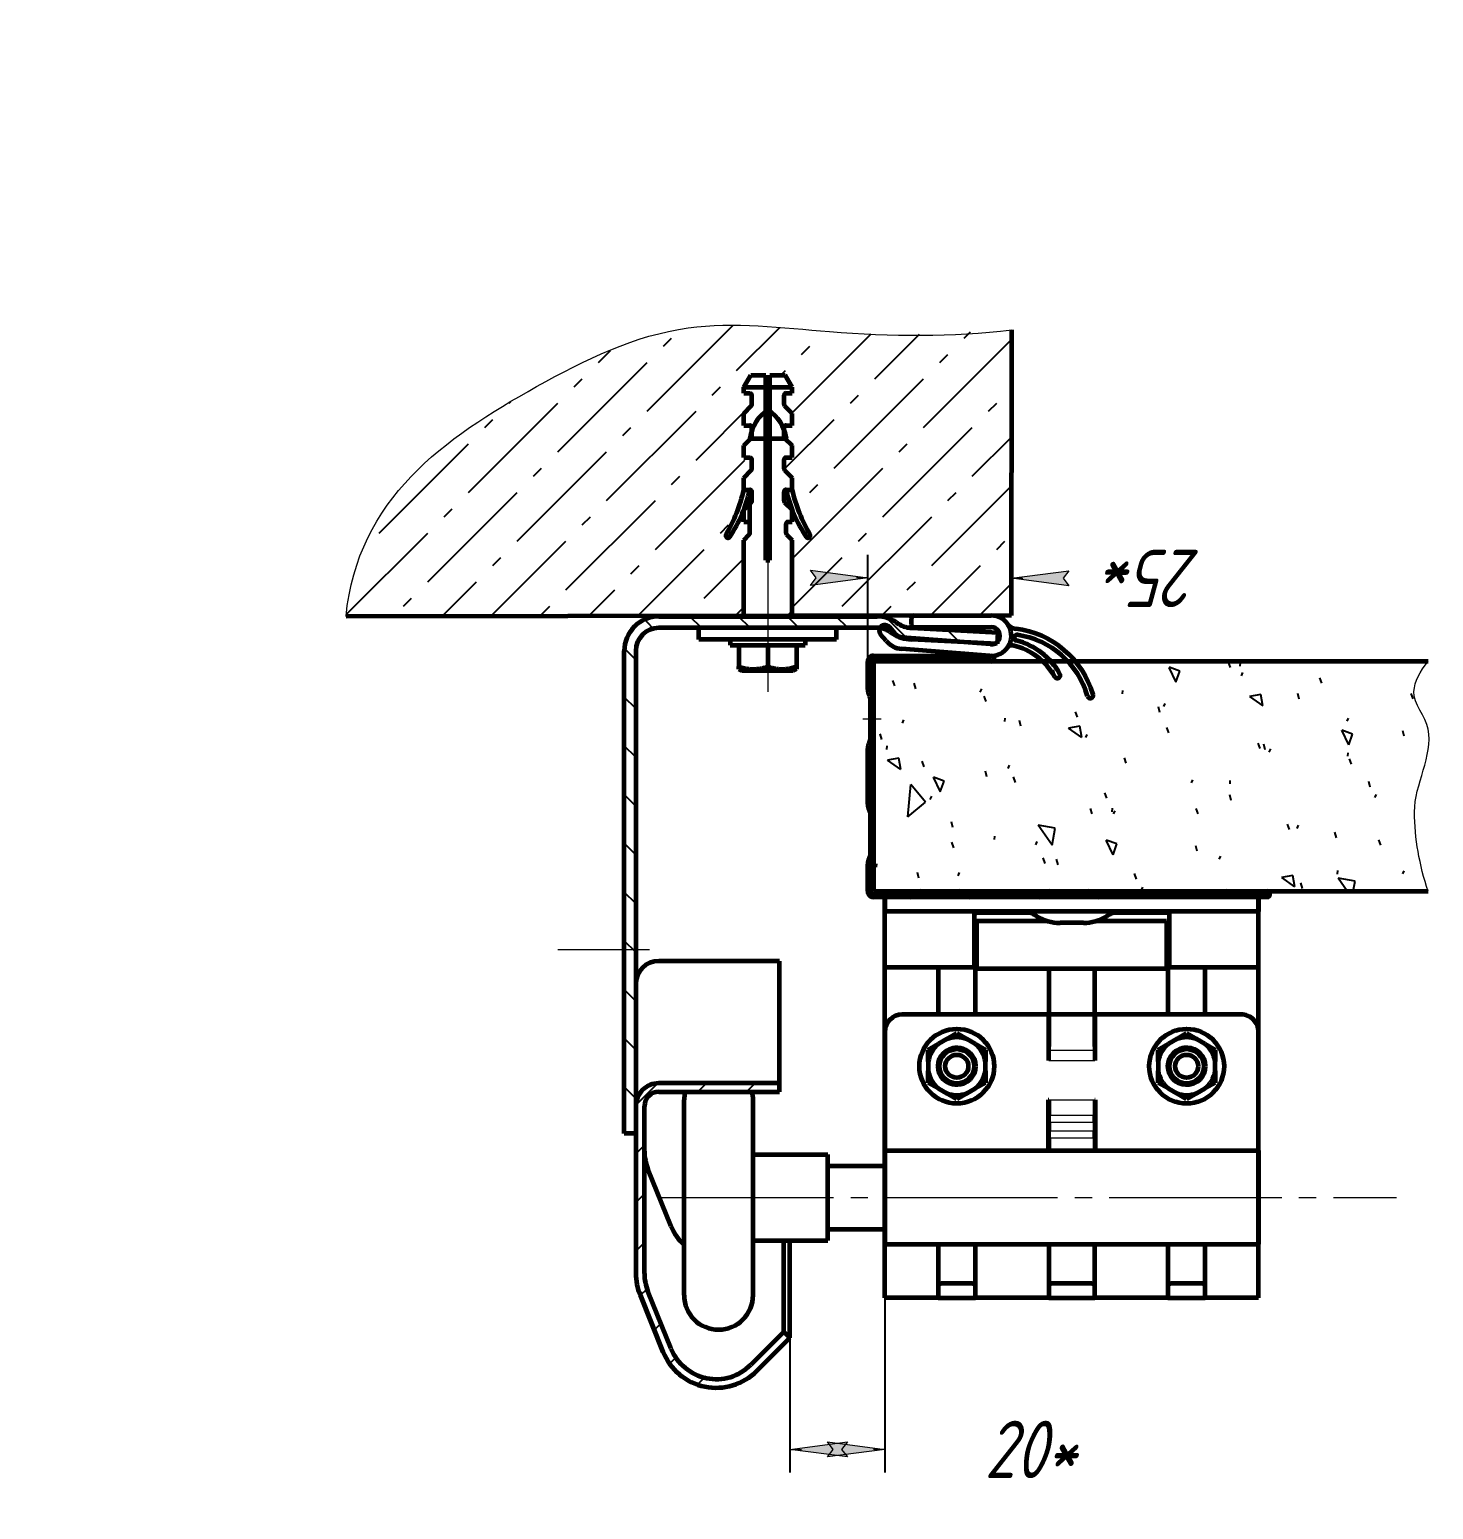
# Model space of a CAD drawing. Header units: millimetres. Extents: x 0 to 840, y 0 to 594.
# Drawn here: x 0 to 122.2, y 212.7 to 341.5 of the extents above; entities that cross this region are included whole.
import ezdxf

# ---------------------------------------------------------------- set-up
doc = ezdxf.new("R2010")
doc.units = ezdxf.units.MM
for name, pattern in [('K5LT_AXLED', [19.5, 15, -1.5, 1.5, -1.5]), ('K5LT_BASIC', [0]), ('K5LT_THIN', [0]), ('K5LT_THIN_INCLUDED_TO_HATCHING', [0])]:
    doc.linetypes.add(name, pattern=pattern)
doc.layers.add('Системный слой', color=7, linetype='Continuous')
doc.styles.add('KDIMTEXTSTYLE', font='GOST_AU.SHX', dxfattribs={"width": 0.96, "oblique": 15, "height": 5})
doc.dimstyles.new('KDIMSTYLE (1.00)', dxfattribs={"dimtxt": 5, "dimasz": 1, "dimexe": 2, "dimexo": 0, "dimgap": 1, "dimtad": 1, "dimtxsty": 'KDIMTEXTSTYLE', "dimsah": 1, "dimcen": 0, "dimdle": 1, "dimadec": 0, "dimazin": 0, "dimtfac": 0.667, "dimtmove": 0, "dimatfit": 3, "dimfxl": 1, "dimtvp": 1, "dimtolj": 1, "dimtzin": 0, "dimarcsym": 0})

# ---------------------------------------------------------------- blocks, each defined once
blk = doc.blocks.new('KDIMARROW_01')
at = {"layer": 'Системный слой'}
blk.add_hatch(color=0, dxfattribs=at).paths.add_polyline_path([(0, 0), (-5, 0.658262491226197), (-4.5, 5.51091059616309e-16), (-5, -0.6582624912261956)])
at = {"layer": 'Системный слой', "color": 0, "linetype": 'K5LT_THIN', "lineweight": 18}
for p, q in [((-4.5, 5.51091059616309e-16), (-5, 0.658262491226197)), ((-5, 0.658262491226197), (0, 0)), ((0, 0), (-5, -0.6582624912261956)), ((-5, -0.6582624912261956), (-4.5, 5.51091059616309e-16)), ((0, 0), (-1, 0))]:
    blk.add_line(p, q, dxfattribs=at)
blk = doc.blocks.new('U176')
at = {"layer": 'Системный слой', "color": 5, "linetype": 'K5LT_BASIC', "lineweight": 60, "true_color": 0x0000ff}
for p, q in [((56.95182373212424, 231.3653990949081), (56.95182373212424, 248.3653990949081)), ((62.95182373212424, 231.3653990949081), (62.95182373212424, 248.3653990949081)), ((62.95182373212424, 243.6153990949081), (69.45182373212424, 243.6153990949081)), ((69.45182373212424, 236.1153990949081), (69.45182373212424, 243.6153990949081)), ((69.45182373212424, 242.6153990949081), (74.43052719318484, 242.6153990949081)), ((69.45182373212424, 237.1153990949081), (74.43052719318484, 237.1153990949081)), ((62.95182373212424, 236.1153990949081), (69.45182373212424, 236.1153990949081))]:
    blk.add_line(p, q, dxfattribs=at)
at = {"layer": 'Системный слой', "color": 30, "linetype": 'K5LT_AXLED', "lineweight": 18, "true_color": 0xff8000}
blk.add_line((54.95182373212425, 239.8653990949081), (118.9518237321242, 239.8653990949081), dxfattribs=at)
at = {"layer": 'Системный слой', "color": 5, "linetype": 'K5LT_BASIC', "lineweight": 60, "true_color": 0x0000ff}
for centre, start, end in [((59.95182373212424, 248.3653990949081), 166.6370427159301, 180), ((59.95182373212424, 248.3653990949081), 0, 13.36295728407124), ((59.95182373212424, 231.3653990949081), 180, 0)]:
    blk.add_arc(centre, 3, start, end, dxfattribs=at)
blk = doc.blocks.new('U177')
at = {"layer": 'Системный слой', "color": 5, "linetype": 'K5LT_BASIC', "lineweight": 60, "true_color": 0x0000ff}
for p, q in [((76.71456090056986, 290.2625754367609), (76.71470499231756, 289.7625754575233)), ((76.96414555659064, 290.5126473144006), (83.67671353281463, 290.5168861087319)), ((74.52932084880376, 288.3106917851925), (74.05360282750655, 288.8635871624622)), ((75.2873514906596, 288.9629107254325), (74.81163346936245, 289.5158061027021)), ((83.61928656970375, 288.0191739456726), (75.96733941552208, 288.6181796497115)), ((76.96477702781013, 289.5126475137783), (83.67734500403412, 289.5168863081097)), ((83.54124385271035, 287.0222239297118), (75.88929669852871, 287.6212296337507))]:
    blk.add_line(p, q, dxfattribs=at)
for centre, radius, start, end in [((76.96456089018864, 290.262647482635), 0.25, 90.01651169824265, 180.0165116982356), ((83.67781860744878, 288.7668864576432), 1.75, 265.5239301213489, 90.03618063816772), ((74.43261814843453, 289.1896966325822), 0.5, 40.70911012669809, 220.7091101266981), ((76.04538213251553, 289.6151296656723), 1, 220.7091101267027, 265.523930121349), ((76.96470498193628, 289.7626475033974), 0.25, 180.0165116982356, 270.0165116982427), ((83.67781860744878, 288.7668864576432), 0.75, 265.5239301213489, 90.03618063816737), ((85.92175795648288, 290.3566147985421), 1, 215.3158260431063, 263.1976906407081), ((85.92095614336066, 288.591290344408), 0.25, 81.55132944473571, 255.8201771478097), ((84.85576204106616, 281.4199681842736), 8, 16.16980555799568, 83.19769064070888), ((84.85576204106616, 281.4199681842736), 7.5, 16.16980555799588, 81.55132944473316), ((76.04538213251553, 289.6151296656723), 2, 220.7091101267027, 265.523930121349), ((85.47462623558476, 287.4126404137235), 0.5, 77.47054507985709, 142.9948266828539), ((84.38991881169721, 282.531717365307), 5.5, 28.8680107402854, 77.47054507985666), ((84.38991881169721, 282.531717365307), 6, 28.86801074028535, 75.82017714781242), ((89.42539055223355, 285.3077801078003), 0.25, 208.8680107402845, 28.86801074028459), ((92.29917652462592, 283.5782269328789), 0.25, 196.1698055580054, 16.16980555800428)]:
    blk.add_arc(centre, radius, start, end, dxfattribs=at)
blk = doc.blocks.new('U179')
at = {"layer": 'Системный слой', "color": 5, "linetype": 'K5LT_BASIC', "lineweight": 60, "true_color": 0x0000ff}
for p, q in [((72.92781860744861, 284.0931987687999), (72.92781860744878, 286.5168864576433)), ((73.17781860744873, 286.5168864576432), (73.17781860744859, 284.0931987687999)), ((73.42781860744881, 287.0168864576432), (83.6795854249468, 287.0168864576427)), ((80.42958542494682, 286.766886457643), (73.42781860744873, 286.7668864576432)), ((79.92958542494682, 286.766886457643), (83.6795854249468, 286.7668864576428)), ((80.42958542494682, 286.766886457643), (80.42958542494682, 286.516886457643)), ((83.6795854249468, 286.5168864576431), (80.42958542494682, 286.516886457643)), ((73.17781860744861, 279.8418109499339), (73.17781860744861, 283.1918109499339)), ((73.42781860744861, 283.1918109499339), (73.42781860744861, 279.8418109499339)), ((72.92781860744861, 274.0931987687999), (72.92781860744861, 278.9404231310679)), ((73.17781860744861, 278.9404231310679), (73.17781860744861, 274.0931987687999)), ((73.17781860744861, 269.786024063375), (73.17781860744861, 273.1918109499339)), ((73.42781860744861, 273.1918109499339), (73.42781860744861, 269.786024063375)), ((72.92781860744861, 266.5145813057038), (72.92781860744861, 268.8846362445089)), ((73.17781860744861, 268.8846362445089), (73.17781860744861, 266.5145813057039)), ((73.42781860744913, 266.2645813057039), (76.6271972940327, 266.2645813057103)), ((76.62719729403278, 266.0145813057103), (73.42781860744964, 266.0145813057038)), ((77.52858511289861, 266.5145813057106), (80.87858511289863, 266.5145813057117)), ((80.87858511289869, 266.2645813057115), (77.5285851128987, 266.2645813057106)), ((81.77997293176469, 266.2645813057119), (87.8577263376649, 266.2645813057136)), ((87.85772633766501, 266.0145813057136), (81.7799729317648, 266.0145813057119)), ((88.75911415653087, 266.5145813057138), (92.10911415653086, 266.5145813057148)), ((92.10911415653095, 266.2645813057148), (88.75911415653093, 266.2645813057138)), ((93.01050197539695, 266.2645813057151), (99.68021304550447, 266.2645813057128)), ((107.6783359531716, 266.014581305715), (93.010501975397, 266.0145813057151)), ((98.08015211989368, 266.2645813057122), (107.6805176735582, 266.2645813057152)), ((99.6823947659179, 266.5145813057127), (99.68021304550447, 266.2645813057128)), ((99.6823947659179, 266.5145813057127), (107.6826993939716, 266.5145813057152))]:
    blk.add_line(p, q, dxfattribs=at)
at = {"layer": 'Системный слой', "color": 30, "linetype": 'K5LT_AXLED', "lineweight": 18, "true_color": 0xff8000}
blk.add_line((72.49660007103924, 281.5168109499341), (74.0946081444128, 281.5168109499341), dxfattribs=at)
at = {"layer": 'Системный слой', "color": 5, "linetype": 'K5LT_BASIC', "lineweight": 60, "true_color": 0x0000ff}
for centre, radius, start, end in [((73.42781860744878, 286.5168864576432), 0.5, 89.99999999999675, 180), ((73.42781860744873, 286.5168864576432), 0.25, 90, 180), ((83.6795854249468, 286.7668864576428), 0.2499999999998309, 270, 90), ((73.92781860744861, 284.0931987687999), 1, 180, 211.0027191338737), ((72.42781860744861, 283.1918109499339), 0.75, 0, 31.00271913387445), ((73.92781860744861, 284.0931987687999), 0.7500000000000001, 180, 211.0027191338746), ((72.42781860744861, 283.1918109499339), 1, 0, 31.00271913387371), ((72.42781860744861, 279.8418109499339), 0.7499999999999999, 328.9972808661255, 0), ((72.42781860744861, 279.8418109499339), 1, 328.9972808661263, 0), ((73.92781860744861, 278.9404231310679), 1, 148.9972808661263, 180), ((73.92781860744861, 278.9404231310679), 0.7500000000000001, 148.9972808661255, 180), ((73.92781860744861, 274.0931987687999), 1, 180, 211.0027191338737), ((72.42781860744861, 273.1918109499339), 0.75, 0, 31.00271913387445), ((73.92781860744861, 274.0931987687999), 0.7500000000000001, 180, 211.0027191338745), ((72.42781860744861, 273.1918109499339), 1, 0, 31.00271913387371), ((73.92781860744861, 268.8846362445089), 1, 148.9972808661263, 180), ((72.42781860744861, 269.786024063375), 0.7499999999999999, 328.9972808661255, 0), ((73.92781860744861, 268.8846362445089), 0.7500000000000001, 148.9972808661255, 180), ((72.42781860744861, 269.786024063375), 1, 328.9972808661263, 0), ((73.42781860744861, 266.5145813057038), 0.5, 180, 270.0000000001173), ((73.42781860744861, 266.5145813057039), 0.25, 180, 270.0000000001173), ((76.6271972940325, 267.0145813057103), 0.7500000000000001, 270.0000000000174, 301.002719133892), ((76.6271972940325, 267.0145813057103), 1, 270.0000000000163, 301.0027191338916), ((77.52858511289892, 265.5145813057106), 1, 90.00000000001629, 121.0027191338909), ((77.52858511289892, 265.5145813057106), 0.7500000000000001, 90.00000000001737, 121.0027191338917), ((80.87858511289892, 265.5145813057115), 1, 58.99728086614346, 90.00000000001629), ((80.87858511289892, 265.5145813057115), 0.75, 58.99728086614333, 90.00000000001737), ((81.77997293176449, 267.0145813057119), 1, 238.9972808661435, 270.0000000000163), ((81.77997293176449, 267.0145813057119), 0.7500000000000001, 238.9972808661437, 270.0000000000174), ((87.8577263376647, 267.0145813057136), 0.75, 270.0000000000152, 301.0027191338895), ((87.8577263376647, 267.0145813057136), 1, 270.0000000000163, 301.0027191338909), ((88.75911415653115, 265.5145813057138), 1, 90.00000000001629, 121.0027191338903), ((88.75911415653115, 265.5145813057138), 0.75, 90.00000000001737, 121.0027191338891), ((92.10911415653115, 265.5145813057148), 1, 58.9972808661429, 90.00000000001629), ((92.10911415653115, 265.5145813057148), 0.7499999999999999, 58.99728086614333, 90.00000000001737), ((93.01050197539672, 267.0145813057151), 1, 238.9972808661414, 270.0000000000163), ((93.01050197539672, 267.0145813057151), 0.7500000000000001, 238.9972808661433, 270.0000000000152), ((107.6805176735582, 266.2645813057152), 0.2500095196266869, 269.4999992119329, 89.49999920577083)]:
    blk.add_arc(centre, radius, start, end, dxfattribs=at)
blk = doc.blocks.new('U178')
at = {"layer": 'Системный слой'}
h = blk.add_hatch(dxfattribs=at)
h.set_pattern_fill('Песок', angle=40, style=0, pattern_type=0)
h.set_pattern_definition([(40, (7.66044443118978, 6.427876096865393), (-20.56920350996926, 24.5134221798073), [2, -30]), (130, (9.192533317427737, 7.713451316238471), (-24.5134221798073, -20.56920350996926), [2, -30]), (85, (7.66044443118978, 6.427876096865393), (-20.56882517772485, 24.51297130099583), [2.828000068664551, -42.42599868774414]), (59.99999999999999, (9.192533317427737, 7.713451316238471), (-27.71281292110204, 16), [2, -30]), (150, (10.19226386912524, 9.44522345926672), (-16, -27.71281292110204), [2, -30]), (105, (9.192533317427737, 7.713451316238471), (-27.71230319544804, 15.99970570975645), [2.828000068664551, -42.42599868774414]), (80, (16.85297774861752, 14.14132741310386), (-26.09740545482351, 4.601676708173656), [1.5, -25]), (170, (17.11351569518355, 15.61835731746236), (-4.601676708173652, -26.09740545482351), [1.5, -25]), (125, (16.85297774861752, 14.14132741310386), (-26.09694748155999, 4.601595955130849), [2.121000051498413, -35.35499954223633]), (99.99999999999999, (-18.79566591867736, -15.77143634009354), (-15.75692404819533, -2.778370842670881), [1, -15]), (190, (-18.96929776496088, -14.78664805006619), (2.778370842670888, -15.75692404819533), [1, -15]), (145, (-18.79566591867736, -15.77143634009354), (-15.75733021059786, -2.778442460061004), [1.414000034332275, -21.21299934387207]), (70, (1.232568334324387, 14.08832052805517), (-15.03508193257453, 5.472322293210701), [1, -15]), (160, (1.574569151644623, 15.02799693239705), (-5.472322293210702, -15.03508193257453), [1, -15]), (115, (1.232568334324387, 14.08832052805517), (-15.03546948822825, 5.472463351932776), [1.414000034332275, -21.21299934387207]), (85, (0, 0), (-9.351856781683848, 7.8449203141188), [0.300000011920929, -10]), (65, (0, 0), (-2.418447626479752, 6.644630243886747), [0.300000011920929, -10]), (105, (0, 0), (-6.19307471107896, 7.658056256191532), [0.5, -12]), (110, (0, 0), (-7.945928918804033, 1.364629479863953), [0.5, -7])])
h.paths.add_polyline_path([(83.6795854249468, 286.5168864576431), (80.42958542494682, 286.5168864576428), (73.42781860744861, 286.5168864576428), (73.42781860744861, 283.1918109499339), (73.42781860744861, 279.8418109499339), (73.42781860744861, 273.1918109499339), (73.42781860744861, 269.786024063375), (73.42781860744861, 266.5145813057038), (77.52858511289861, 266.5145813057106), (80.87858511289892, 266.5145813057038), (88.75911415653087, 266.5145813057138), (92.10911415653115, 266.5145813057038), (99.6823947659179, 266.5145813057127), (107.6826993939716, 266.5145813057038), (121.6982730352594, 266.5145813057038), (120.5483606221738, 272.3006388689446), (120.5105872650342, 273.4241317391572), (121.0497664230365, 276.32185666604), (121.6982730352594, 280.6268467222496), (120.700790175383, 282.8116479341335), (120.4609133685992, 283.9053238869676), (121.4522629875753, 286.2209746611527), (121.6982730352594, 286.5168864576428)])
at = {"layer": 'Системный слой', "color": 5, "linetype": 'K5LT_BASIC', "lineweight": 60, "true_color": 0x0000ff}
for p, q in [((121.6982730352594, 286.5168864576428), (73.42781860744861, 286.5168864576428)), ((73.42781860744861, 286.5168864576428), (73.42781860744861, 266.5145813057038)), ((73.42781860744861, 266.5145813057038), (121.6982730352594, 266.5145813057038))]:
    blk.add_line(p, q, dxfattribs=at)
at = {"layer": 'Системный слой', "color": 7, "linetype": 'K5LT_THIN_INCLUDED_TO_HATCHING', "lineweight": 18}
blk.add_open_spline([(121.6982730352594, 266.5145813057038), (120.9221608960983, 268.8164714067592), (120.5262656393566, 271.119654884577), (120.5105872650342, 273.4241317391572), (120.4942623875375, 275.823634491887), (122.1504143961293, 278.3099441365229), (121.6982730352594, 280.6268467222496), (121.4812317092621, 281.7390290018037), (120.3732318450247, 282.8329098401952), (120.4609133685992, 283.9053238869676), (120.533222935634, 284.7897268061104), (120.9456761578541, 285.6602476630022), (121.6982730352594, 286.5168864576428)], degree=3, knots=[0, 0, 0, 0, 1, 1, 1, 2, 2, 2, 3, 3, 3, 4, 4, 4, 4], dxfattribs=at)
at = {"layer": 'Системный слой'}
blk.add_blockref('U179', (0, 0), dxfattribs=at)
blk = doc.blocks.new('U180')
at = {"layer": 'Системный слой', "color": 5, "linetype": 'K5LT_BASIC', "lineweight": 60, "true_color": 0x0000ff}
for p, q in [((88.68052719318483, 255.790399094908), (75.93052719318484, 255.790399094908)), ((88.68052719318483, 255.8301922996582), (92.68052719318483, 255.8301922996582)), ((88.68052719318483, 251.790399094908), (88.68052719318483, 255.790399094908)), ((88.68052719318494, 251.790399094908), (88.68052719318494, 255.1657524697953)), ((92.68052719318483, 255.790399094908), (92.68052719318483, 251.790399094908)), ((105.4305271931848, 255.790399094908), (92.68052719318483, 255.790399094908)), ((92.68052719318494, 255.1657524697953), (92.68052719318494, 251.790399094908)), ((74.43052719318484, 254.290399094908), (74.43052719318484, 243.940399094908)), ((79.7847150653165, 253.6429722294477), (80.68052719318484, 254.1601695718941)), ((80.68052719318484, 254.160169571894), (81.57633908875022, 253.6429723174853)), ((99.78471506531649, 253.6429722294477), (100.6805271931848, 254.1601695718941)), ((100.6805271931848, 254.160169571894), (101.576339089068, 253.6429723173018)), ((106.9305271931848, 243.940399094908), (106.9305271931848, 254.290399094908)), ((78.19523302017751, 252.7252843973256), (79.0910452596022, 253.2424818041791)), ((78.19523302017751, 251.6908895368119), (78.19523302017751, 252.7252843973256)), ((79.7847150653165, 253.6429722294477), (79.0910452596022, 253.2424818041791)), ((82.27000947030899, 253.2424815240688), (81.57633908875022, 253.6429723174853)), ((82.27000947030899, 253.2424815240688), (83.16582136619218, 252.7252842694764)), ((83.16582136619223, 252.7252842694764), (83.16582136619223, 251.6908895380191)), ((98.1952330201775, 252.7252843973256), (99.09104525960218, 253.2424818041791)), ((98.1952330201775, 251.6908895368119), (98.1952330201775, 252.7252843973256)), ((99.78471506531649, 253.6429722294477), (99.09104525960218, 253.2424818041791)), ((102.270009470309, 253.2424815240688), (101.576339089068, 253.6429723173018)), ((102.270009470309, 253.2424815240688), (103.1658213661922, 252.7252842694764)), ((103.1658213661922, 252.7252842694764), (103.1658213661922, 251.6908895380191)), ((78.19523302017751, 251.6908895368119), (78.19523302017751, 250.889908651797)), ((83.16582136619223, 250.8899086530041), (83.16582136619223, 251.6908895380191)), ((98.1952330201775, 251.6908895368119), (98.1952330201775, 250.889908651797)), ((103.1658213661922, 250.8899086530041), (103.1658213661922, 251.6908895380191)), ((78.19523302017751, 249.8555139203396), (78.19523302017751, 250.889908651797)), ((83.16582136619223, 250.8899086530041), (83.16582136619223, 249.8555137924905)), ((98.1952330201775, 249.8555139203396), (98.1952330201775, 250.889908651797)), ((103.1658213661922, 250.8899086530041), (103.1658213661922, 249.8555137924905)), ((79.0910449160607, 249.3383166657472), (78.19523302017751, 249.8555139203396)), ((79.0910449160607, 249.3383166657472), (79.78471529730166, 248.9378258725143)), ((80.68052719318484, 248.4206286179219), (79.78471529730166, 248.9378258725143)), ((81.57633932105318, 248.9378259603684), (80.68052719318484, 248.4206286179219)), ((81.57633932105318, 248.9378259603684), (82.27000912676749, 249.338316385637)), ((83.16582136619218, 249.8555137924905), (82.27000912676749, 249.338316385637)), ((99.09104491606068, 249.3383166657472), (98.1952330201775, 249.8555139203396)), ((99.09104491606068, 249.3383166657472), (99.78471529761951, 248.9378258723308)), ((100.6805271931848, 248.4206286179219), (99.78471529761951, 248.9378258723308)), ((101.5763393210532, 248.9378259603684), (100.6805271931848, 248.4206286179219)), ((101.5763393210532, 248.9378259603684), (102.2700091267675, 249.338316385637)), ((103.1658213661922, 249.8555137924905), (102.2700091267675, 249.338316385637)), ((88.63052719318488, 248.3525769213991), (88.68052719318483, 248.3525769213991)), ((88.63052719318488, 248.3525769213991), (88.63052719318488, 243.940399094908)), ((88.68052719318483, 248.3525769213991), (88.68052719318483, 247.0160880250158)), ((88.68052719318494, 243.940399094908), (88.68052719318494, 248.3525769213991)), ((92.68052719318483, 248.3525769213991), (92.7305271931849, 248.3525769213991)), ((92.68052719318483, 248.3525769213991), (92.68052719318483, 247.0160880250158)), ((92.68052719318494, 248.3525769213991), (92.68052719318494, 243.940399094908)), ((92.73052719318484, 248.3525769213991), (92.73052719318484, 243.940399094908)), ((88.63052719318488, 246.4030470174488), (88.68052719318483, 246.4030470174488)), ((88.68052719318483, 246.4222530653033), (88.68052719318483, 247.0160880250158)), ((88.68052719318483, 246.4222530653033), (88.68052719318483, 245.6585451245128)), ((92.68052719318483, 246.4222530653033), (92.68052719318483, 247.0160880250158)), ((92.68052719318483, 246.4222530653033), (92.68052719318483, 245.6585451245128)), ((92.68052719318483, 246.4030470174488), (92.73052719318484, 246.4030470174488)), ((88.68052719318483, 245.0647101648002), (88.68052719318483, 245.6585451245128)), ((88.68052719318483, 245.0647101648002), (88.68052719318483, 243.940399094908)), ((92.68052719318483, 245.0647101648002), (92.68052719318483, 245.6585451245128)), ((92.68052719318483, 245.0647101648002), (92.68052719318483, 243.940399094908)), ((74.43052719318484, 243.940399094908), (106.9305271931848, 243.940399094908)), ((74.43052719318484, 243.940399094908), (74.43052719318484, 235.790399094908)), ((106.9305271931848, 243.940399094908), (106.9305271931848, 235.790399094908)), ((74.43052719318484, 235.790399094908), (106.9305271931848, 235.790399094908))]:
    blk.add_line(p, q, dxfattribs=at)
at = {"layer": 'Системный слой', "color": 7, "linetype": 'K5LT_THIN', "lineweight": 18}
for p, q in [((92.68052719318483, 252.6454494532222), (88.68052719318483, 252.6454494532222)), ((88.68052719318483, 251.790399094908), (92.68052719318483, 251.790399094908)), ((88.68052719318483, 248.3525769213991), (92.68052719318483, 248.3525769213991)), ((88.68052719318483, 247.0160880250158), (92.68052719318483, 247.0160880250158)), ((88.68052719318483, 246.4222530653033), (92.68052719318483, 246.4222530653033)), ((88.68052719318483, 245.6585451245128), (92.68052719318483, 245.6585451245128)), ((88.68052719318483, 245.0647101648002), (92.68052719318483, 245.0647101648002))]:
    blk.add_line(p, q, dxfattribs=at)
at = {"layer": 'Системный слой', "color": 5, "linetype": 'K5LT_BASIC', "lineweight": 60, "true_color": 0x0000ff}
for centre, radius in [((80.68052719318484, 251.290399094908), 3.25), ((100.6805271931848, 251.290399094908), 3.25), ((80.68052719318484, 251.290399094908), 1.625), ((80.68052719318484, 251.290399094908), 1.5), ((100.6805271931848, 251.290399094908), 1.625), ((100.6805271931848, 251.290399094908), 1.5), ((80.68052719318484, 251.290399094908), 1), ((100.6805271931848, 251.290399094908), 1)]:
    blk.add_circle(centre, radius, dxfattribs=at)
for centre, radius, start, end in [((75.93052719318484, 254.290399094908), 1.499999999999996, 90, 180), ((105.4305271931848, 254.290399094908), 1.5, 0, 90.00000000000026), ((80.68052719318484, 251.290399094908), 2.517355699840816, 69.15418735866653, 110.8458183508301), ((100.6805271931848, 251.290399094908), 2.517355699840816, 69.15418735866675, 110.8458183508301), ((80.68052719318484, 251.290399094908), 2.517355699840816, 129.1541787017455, 170.8458198245424), ((80.68052719318484, 251.290399094908), 2.517355699840815, 9.154180175457645, 50.84581116762148), ((100.6805271931848, 251.290399094908), 2.517355699840816, 129.1541787017455, 170.8458198245424), ((100.6805271931848, 251.290399094908), 2.517355699840816, 9.154180175457645, 50.84581116762148), ((80.68052719318484, 251.290399094908), 2.517355699840816, 189.1541801754577, 230.8458111676215), ((80.68052719318484, 251.290399094908), 2.517355699840816, 309.1541787017455, 350.8458198245423), ((100.6805271931848, 251.290399094908), 2.517355699840816, 189.1541801754577, 230.8458111676215), ((100.6805271931848, 251.290399094908), 2.517355699840816, 309.1541787017455, 350.8458198245423), ((80.68052719318484, 251.290399094908), 2.517355699840816, 249.1541873586667, 290.8458183508301), ((100.6805271931848, 251.290399094908), 2.517355699840816, 249.1541873586666, 290.8458183508301)]:
    blk.add_arc(centre, radius, start, end, dxfattribs=at)
at = {"layer": 'Системный слой', "color": 7, "linetype": 'K5LT_THIN', "lineweight": 18}
for centre, start in [((80.68052719318484, 251.290399094908), 19.99999999999957), ((100.6805271931848, 251.290399094908), 20.00000000000054)]:
    blk.add_arc(centre, 1.75, start, 290.0000000000001, dxfattribs=at)

msp = doc.modelspace()

# ---------------------------------------------------------------- hatches: boundary and pattern name
at = {"layer": 'Системный слой'}
h = msp.add_hatch(dxfattribs=at)
h.set_pattern_fill('Бетон', angle=45, style=0, pattern_type=0)
h.set_pattern_definition([(45, (0, 0), (-4.242640687119285, 4.242640687119286), [11, -5]), (45, (9.19238815542512, 9.192388155425117), (-4.242640687119285, 4.242640687119286), [1, -15]), (45, (3.535533905932738, 7.778174593052023), (-4.242640687119285, 4.242640687119286), [11, -5]), (45, (12.72792206135786, 16.97056274847714), (-4.242640687119285, 4.242640687119286), [1, -15])])
h.paths.add_polyline_path([(85.47094166366918, 315.3866125232393), (75.69367038088605, 314.9277908880827), (69.47908652746918, 315.2473896718452), (69.19183818509376, 315.2708752223998), (68.6169614256708, 315.3194424217045), (67.9449969846149, 315.3779817189042), (67.6066688567986, 315.4078102989397), (67.17039341859997, 315.4462944045049), (66.8635039708094, 315.4732122389538), (66.40508692024824, 315.5129005826703), (65.71872248088654, 315.5703864169618), (64.69089625684182, 315.6495198446338), (63.15378365976908, 315.7434520246968), (60.86371039980042, 315.7986793706837), (57.48287499567333, 315.5875568371802), (57.17353291877397, 315.5449635581087), (56.91522169996886, 315.5059322575767), (56.40030652335809, 315.4188280960697), (55.37712907304115, 315.2098271008012), (53.35597665527988, 314.6636429773602), (49.40320872128196, 313.1464546477976), (45.36694276360373, 311.1325895364934), (43.87571203552943, 310.3120359820448), (43.50760847604624, 310.1053163828868), (42.77397704329474, 309.6878546745963), (41.32077710700611, 308.8342893908368), (38.50071042612498, 307.0321767363511), (34.56808814790179, 303.9612336915429), (30.24276909901568, 298.7949711037209), (28.04292713560356, 293.4603984775556), (27.5326845718856, 290.4444985376001), (62.14681091338568, 290.4886062161137), (62.14681091338568, 297.0944985376), (62.62055460009337, 297.5682422243077), (62.67181091338566, 297.6919859110153), (62.6718109133857, 298.4944985376001), (62.62055460009335, 298.6182422243077), (62.49681091338567, 298.6694985376), (62.14681091338568, 298.6694985376), (62.14681091338568, 299.7194985376001), (60.92290877162456, 297.3700211849571), (60.80016234116813, 297.2885327655988), (60.6557464939095, 297.3177065850244), (60.57425807455118, 297.4404530154809), (60.59778160945174, 297.5759479181661), (62.14681091338568, 301.4694985376), (62.14681091338568, 302.5194985376002), (62.79555460009333, 303.1682422243076), (62.84681091338572, 303.2919859110152), (62.84681091338565, 304.0944985376), (62.7955546000933, 304.2182422243076), (62.67181091338568, 304.2694985376002), (62.14681091338568, 304.2694985376002), (62.14681091338568, 305.3194985376001), (62.77181091338565, 305.9444985376001), (62.67181091338566, 305.9444985376001), (62.84681091338572, 306.6399944805416), (62.84681091338565, 306.8944985376002), (62.7955546000933, 307.0182422243078), (62.67181091338568, 307.0694985376001), (62.14681091338568, 307.0694985376001), (62.14681091338568, 308.1194985376001), (62.79555460009333, 308.7682422243078), (62.84681091338572, 308.8919859110154), (62.84681091338565, 309.6944985376001), (62.7955546000933, 309.8182422243077), (62.67181091338568, 309.8694985376001), (62.14681091338568, 309.8694985376001), (62.14681091338568, 310.3944985376002), (62.75302869603476, 311.4444985376001), (64.06878085640469, 311.4444985376001), (64.0687808564048, 310.3944985375999), (64.06878085640759, 308.3137145814458), (64.2468109133857, 308.4444985376001), (64.42484097036652, 308.3137145814476), (64.42484097036649, 310.3944985376002), (64.4248409703666, 311.4444985376001), (65.74059313073661, 311.4444985376001), (66.34681091338572, 310.3944985376), (66.34681091338564, 309.8694985376001), (65.82181091338563, 309.8694985376001), (65.69806722667798, 309.8182422243077), (65.64681091338568, 309.6944985376001), (65.64681091338564, 308.8919859110154), (65.69806722667803, 308.7682422243079), (66.34681091338572, 308.1194985376001), (66.34681091338564, 307.0694985376001), (65.82181091338563, 307.0694985376001), (65.69806722667798, 307.0182422243078), (65.64681091338568, 306.8944985376002), (65.64681091334484, 306.6399944805155), (65.82181091338566, 305.9444985376001), (65.72181091338561, 305.9444985376), (66.34681091338572, 305.3194985376001), (66.34681091338564, 304.2694985376002), (65.82181091338563, 304.2694985375999), (65.69806722667798, 304.2182422243076), (65.64681091338568, 304.0944985376), (65.64681091338564, 303.2919859110152), (65.69806722667803, 303.1682422243077), (66.34681091338572, 302.5194985375999), (66.34681091338572, 301.4694985376001), (67.89584021731962, 297.5759479181662), (67.91705104632118, 297.4301496005752), (67.82895438828857, 297.3120563004993), (67.68315607069752, 297.2908454714977), (67.57071305514681, 297.3700211849568), (66.34681091338572, 299.7194985376), (66.3468109133857, 298.6694985376), (65.9968109133857, 298.6694985376), (65.87306722667805, 298.6182422243077), (65.82181091338563, 298.4944985376001), (65.8218109133857, 297.6919859110153), (65.87306722667799, 297.5682422243076), (66.34681091338572, 297.0944985376001), (66.34681091338572, 290.6574023251111), (66.51004708952115, 290.4941661489758), (76.91371957163359, 290.5074232173955), (76.96440302235584, 290.5126474769829), (83.6767135328146, 290.5168861087318), (83.72997837437495, 290.516108958846), (85.42781860744878, 290.5182724625679)])
h = msp.add_hatch(dxfattribs=at)
h.set_pattern_fill('Металл', angle=135, style=0, pattern_type=0)
h.set_pattern_definition([(135, (0, 0), (-2.121320343559643, -2.121320343559642), [])])
h.paths.add_polyline_path([(73.74390712586376, 289.4444985376001), (74.85330751832646, 289.1085991262764), (75.09368472586057, 288.9483476545869), (76.72895622417542, 288.4446370602069), (84.1973787446538, 288.0532336211612), (84.24971470089673, 289.0518631559158), (76.75778531453815, 289.4444985376001), (75.64838492208634, 289.7803979489246), (75.40800771455247, 289.9406494206137), (73.74390712587677, 290.4444985376001), (54.74971470089677, 290.4444985376001), (52.73925317289988, 289.6711652042668), (51.76529625489248, 287.7498615005632), (51.74971470089673, 287.4444985376001), (51.74971470089497, 245.4444985376001), (52.74971470089707, 245.4444985376), (52.74971470089673, 287.4444985376001), (53.33550113852364, 288.8587120999732), (54.74971470089673, 289.4444985376001)])
h = msp.add_hatch(dxfattribs=at)
h.set_pattern_fill('Металл', angle=45, style=0, pattern_type=0)
h.set_pattern_definition([(45, (0, 0), (-2.121320343559642, 2.121320343559643), [])])
h.paths.add_polyline_path([(65.24971470089707, 249.0587559107527), (65.24971470089707, 249.8088438582448), (54.74971470089707, 249.8088438582447), (53.18054443884118, 249.048796955528), (52.74971470089707, 247.8086093315992), (52.74971470089719, 233.2570768774033), (53.11379542806253, 231.3838242723085), (55.1137954280829, 226.4330700916086), (56.84758188937142, 224.2342822663787), (59.49142493116529, 223.3124129801892), (62.21626299279018, 223.9565438377583), (63.28524860683007, 224.7703742024199), (66.15481138165899, 227.6402734717146), (65.6244812957691, 228.1706657458726), (62.7549185209715, 225.3007664766092), (60.46627813383228, 224.1166744055249), (57.91423517428932, 224.4726611141659), (56.03689874689889, 226.2378689415244), (55.8091833189888, 226.7140579824284), (53.80918331900499, 231.6648121630378), (53.49971470089719, 233.2570768774542), (53.49971470089707, 247.8086093315861), (53.86583122440464, 248.6925964551865), (54.74971470089707, 249.0587559107527)])

# ---------------------------------------------------------------- linework, layer by layer
at = {"layer": 'Системный слой', "color": 5, "linetype": 'K5LT_BASIC', "lineweight": 60, "true_color": 0x0000ff}
for p, q in [((85.42781860744878, 290.5182724625679), (85.47094166366918, 315.386612523239)), ((62.14681091338568, 310.3944985376002), (62.75302869603479, 311.4444985376001)), ((62.75302869603476, 311.4444985376001), (64.06878085640469, 311.4444985376001)), ((64.0687808564048, 310.3944985376002), (64.06878085640469, 311.4444985376001)), ((64.4248409703666, 311.4444985376001), (65.74059313073653, 311.4444985376001)), ((64.42484097036649, 310.3944985376002), (64.4248409703666, 311.4444985376001)), ((66.34681091338572, 310.3944985376002), (65.74059313073661, 311.4444985376001)), ((62.14681091338568, 310.3944985376002), (64.0687808564048, 310.3944985376002)), ((62.14681091338568, 309.8694985376001), (62.14681091338568, 310.3944985376)), ((62.14681091338568, 309.8694985376001), (62.67181091338568, 309.8694985376001)), ((62.84681091338572, 308.8919859110154), (62.84681091338572, 309.6944985376001)), ((64.06878085640469, 295.3444985376), (64.0687808564048, 310.3944985375999)), ((64.4248409703666, 295.3444985376), (64.42484097036649, 310.3944985375999)), ((64.42484097036649, 310.3944985376002), (66.34681091338561, 310.3944985376002)), ((65.64681091338568, 308.8919859110154), (65.64681091338568, 309.6944985376001)), ((65.82181091338563, 309.8694985376001), (66.34681091338564, 309.8694985376001)), ((66.34681091338572, 309.8694985376001), (66.34681091338572, 310.3944985376)), ((62.14681091338568, 308.1194985376001), (62.79555460009331, 308.7682422243078)), ((62.14681091338568, 307.0694985376001), (62.14681091338568, 308.1194985376001)), ((65.69806722667803, 308.7682422243079), (66.34681091338567, 308.1194985376002)), ((66.34681091338572, 307.0694985376001), (66.34681091338572, 308.1194985376001)), ((62.14681091338568, 307.0694985376001), (62.67181091338568, 307.0694985376001)), ((62.84681091338572, 306.0919859110154), (62.84681091338572, 306.8944985376002)), ((65.64681091338568, 306.0919859110154), (65.64681091338568, 306.8944985376002)), ((65.82181091338563, 307.0694985376001), (66.34681091338564, 307.0694985376001)), ((62.14681091338568, 305.3194985376001), (62.79555460009331, 305.9682422243078)), ((62.14681091338568, 304.2694985376002), (62.14681091338568, 305.3194985376001)), ((62.67181091338566, 305.9444985376001), (65.82181091338566, 305.9444985376001)), ((65.69806722667803, 305.9682422243077), (66.34681091338567, 305.3194985376)), ((66.34681091338572, 304.2694985376002), (66.34681091338572, 305.3194985376001)), ((62.14681091338568, 304.2694985376002), (62.67181091338568, 304.2694985376002)), ((62.84681091338572, 303.2919859110152), (62.84681091338572, 304.0944985376)), ((65.64681091338568, 303.2919859110152), (65.64681091338568, 304.0944985376)), ((65.82181091338563, 304.2694985376002), (66.34681091338564, 304.2694985376002)), ((62.14681091338568, 302.5194985376002), (62.79555460009331, 303.1682422243078)), ((65.69806722667803, 303.1682422243077), (66.34681091338567, 302.5194985376)), ((62.14681091338568, 301.4694985376), (62.14681091338568, 302.5194985375999)), ((62.26691192606333, 301.4694985376), (62.14681091338568, 301.4694985376)), ((62.26691192606333, 301.4694985376), (62.67181091338566, 301.4694985376)), ((65.82181091338563, 301.4694985376), (66.34681091338564, 301.4694985376)), ((66.34681091338572, 301.4694985376), (66.34681091338572, 302.5194985375999)), ((62.67181091338566, 300.2444985376001), (62.14681091338565, 299.7194985376001)), ((62.67181091338566, 300.2444985376001), (62.79555460009331, 300.3682422243077)), ((62.67181091338566, 297.6919859110153), (62.67181091338566, 300.2444985376001)), ((62.84681091338572, 300.4919859110155), (62.84681091338572, 301.2944985376002)), ((65.64681091338568, 300.4919859110155), (65.64681091338568, 301.2944985376002)), ((65.69806722667803, 300.3682422243078), (66.34681091338567, 299.7194985376001)), ((62.14681091338568, 298.6694985376), (62.14681091338568, 299.7194985376)), ((66.34681091338572, 298.6694985376), (66.34681091338572, 299.7194985376)), ((62.14681091338568, 298.6694985376), (62.49681091338567, 298.6694985376)), ((62.14681091338568, 297.0944985376), (62.62055460009333, 297.5682422243076)), ((65.82181091338563, 297.6919859110153), (65.82181091338563, 298.4944985376001)), ((65.87306722667799, 297.5682422243076), (66.34681091338564, 297.0944985376)), ((65.9968109133857, 298.6694985376), (66.3468109133857, 298.6694985376)), ((62.14681091338568, 290.4444985376001), (62.14681091338568, 297.0944985376001)), ((66.34681091338572, 290.4444985376001), (66.34681091338572, 297.0944985376001)), ((64.06878085640469, 295.3444985376), (64.42484097036663, 295.3444985376)), ((85.42781860744878, 290.5182724625679), (27.5326845718856, 290.4444985376001)), ((54.74971470089673, 290.4444985376001), (73.74390712587461, 290.4444985376001)), ((62.14681091338568, 290.4444985376001), (66.34681091338567, 290.4444985376001)), ((66.05971470089668, 290.4444985376002), (66.30971470089668, 290.6944985376002)), ((66.30971470089668, 290.6944985376002), (66.55971470089668, 290.4444985376002)), ((66.55971470089668, 290.4444985376002), (70.20883183695821, 290.4444985376003)), ((75.40800771455241, 289.9406494206138), (75.64838492208628, 289.7803979489246)), ((73.74390712587257, 289.4444985376002), (54.74971470089673, 289.4444985376001)), ((58.22254399798061, 288.4444985376001), (58.22254399798061, 289.4444985376001)), ((58.22254399798061, 288.4444985376001), (58.22254399798061, 289.4444985376001)), ((70.22254399798061, 288.4444985376001), (70.22254399798061, 289.4444985376001)), ((70.22254399798061, 288.4444985376001), (70.22254399798061, 289.4444985376001)), ((74.85330751832728, 289.1085991262759), (75.09368472586056, 288.9483476545869)), ((76.75778531453722, 289.4444985376002), (84.24971470089639, 289.0518631559158)), ((84.24971470089639, 289.0518631559158), (84.19737874465704, 288.0532336211612)), ((51.74971470089673, 245.4444985376001), (51.74971470089673, 287.4444985375997)), ((52.74971470089673, 287.4444985375992), (52.74971470089702, 245.4444985376001)), ((62.48780742518312, 288.4444985376001), (58.22254399798061, 288.4444985376001)), ((60.97254399797299, 288.4444985376001), (60.97254399797299, 287.9444985376001)), ((60.97254399797299, 288.4444985376001), (60.97254399797299, 287.9444985376001)), ((60.97254399797299, 287.9444985376001), (67.47254399797299, 287.9444985376001)), ((61.72254399797276, 287.9444985376001), (61.72254399797276, 286.0765608553195)), ((70.22254399798061, 288.4444985376001), (62.48780742518312, 288.4444985376001)), ((64.22254399797254, 287.9444985376001), (64.22254399797254, 286.0765608553195)), ((66.72254399797276, 287.9444985376001), (66.72254399797276, 286.0765608553091)), ((67.47254399797299, 288.4444985376001), (67.47254399797299, 287.9444985376001)), ((67.47254399797299, 288.4444985376001), (67.47254399797299, 287.9444985376001)), ((84.19737874465704, 288.0532336211612), (76.7289562241777, 288.4446370602068)), ((61.72254399797299, 285.8532698615843), (61.72254399797276, 286.0765608553195)), ((66.72254399797276, 286.0765608553091), (66.72254399797299, 285.8532698615843)), ((61.72254399797299, 285.8532698615843), (61.99754399797303, 285.6944985376001)), ((61.72254399797299, 285.8532698615843), (61.99754399797303, 285.6944985376001)), ((66.44754399797301, 285.6944985376001), (61.99754399797303, 285.6944985376001)), ((66.72254399797299, 285.8532698615843), (66.44754399797301, 285.6944985376001)), ((66.72254399797299, 285.8532698615843), (66.44754399797301, 285.6944985376001)), ((76.93052719318484, 266.014581305715), (74.43052719318484, 266.014581305715)), ((74.43052719318484, 266.014581305715), (74.43052719318484, 264.764581305715)), ((74.43052719318484, 259.8895813055349), (74.43052719318484, 265.8895813057263)), ((104.4305271931848, 266.014581305715), (76.93052719318484, 266.014581305715)), ((106.9305271931848, 266.014581305715), (104.4305271931848, 266.014581305715)), ((106.9305271931848, 266.014581305715), (106.9305271931848, 264.764581305715)), ((106.9305271931848, 259.8895813055349), (106.9305271931848, 265.8895813057263)), ((76.93052719318484, 264.764581305715), (74.43052719318484, 264.764581305715)), ((104.4305271931848, 264.764581305715), (76.93052719318484, 264.764581305715)), ((82.18052719318484, 264.764581305715), (82.18052719318484, 259.8895813055348)), ((87.0508016238806, 264.6395813052887), (82.18052719318484, 264.6395813057263)), ((82.18052719318484, 264.6395813057263), (82.43052719318484, 264.639581305715)), ((82.43052719318484, 264.764581305715), (82.43052719318484, 264.639581305715)), ((99.18052719318484, 264.6395813057263), (94.31025276248903, 264.6395813052887)), ((98.93052719318484, 264.639581305715), (98.93052719318484, 264.764581305715)), ((99.18052719318484, 264.6395813057263), (98.93052719318484, 264.639581305715)), ((99.18052719318484, 259.8895813055349), (99.18052719318484, 264.764581305715)), ((106.9305271931848, 264.764581305715), (104.4305271931848, 264.764581305715)), ((82.43052719318484, 259.764581305715), (82.43052719318484, 263.9583942536077)), ((82.43052719318484, 263.9583942536077), (88.47136974139664, 263.9583942536077)), ((91.6997125220231, 263.764581305715), (89.66134186434658, 263.764581305715)), ((92.88968464497304, 263.9583942536077), (98.93052719318484, 263.9583942536077)), ((98.93052719318484, 263.9583942536077), (98.93052719318484, 259.764581305715)), ((65.2497147010082, 260.4444985376002), (54.7497147010082, 260.4444985376)), ((65.24971470089707, 249.8088438582448), (65.2497147010082, 260.4444985376002)), ((82.43052719318484, 261.139581305715), (82.18052719318484, 261.1395813055349)), ((82.30552719318484, 255.790399094908), (82.30552719318484, 261.0758571495154)), ((99.18052719318484, 261.1395813055349), (98.93052719318484, 261.139581305715)), ((99.05552719318484, 261.0758571495154), (99.05552719318484, 255.790399094908)), ((82.18052719318484, 259.8895813055348), (74.43052719318484, 259.8895813055349)), ((74.43052719318484, 233.639581305475), (74.43052719318484, 259.8895813055349)), ((79.05552719318484, 259.8895813055349), (79.05552719318484, 255.790399094908)), ((98.93052719318484, 259.764581305715), (82.43052719318484, 259.764581305715)), ((88.68052719318484, 259.764581305715), (88.68052719318484, 253.0149346803622)), ((92.68052719318484, 253.0149346803622), (92.68052719318484, 259.764581305715)), ((106.9305271931848, 259.8895813055349), (99.18052719318484, 259.8895813055349)), ((102.3055271931848, 255.790399094908), (102.3055271931848, 259.8895813055349)), ((106.9305271931848, 233.639581305475), (106.9305271931848, 259.8895813055349)), ((65.24971470089707, 249.8088438582448), (54.74971470089707, 249.8088438582447)), ((54.74971470089707, 249.0587559107527), (65.24971470089707, 249.0587559107527)), ((65.24971470089707, 249.0587559107527), (65.24971470089707, 249.8088438582448)), ((52.74971470089707, 247.8086093315992), (52.74971470089719, 233.2570768774555)), ((53.49971470089719, 233.2570768774553), (53.49971470089707, 247.8086093315992)), ((52.74971470089702, 245.4444985376001), (51.74971470089673, 245.4444985376001)), ((55.80918331909959, 237.3551280518853), (53.80918331909953, 242.3047213529612)), ((65.62448129576904, 228.1706657458726), (65.62448129585209, 236.1153990949082)), ((66.15481138165904, 227.6402734717147), (66.1548113817476, 236.1153990949082)), ((79.0555271931849, 235.7903990949079), (79.05552719318501, 231.1395813059552)), ((82.30552719318501, 231.1395813059555), (82.30552719318501, 235.7903990949079)), ((88.68052719318487, 235.7903990949081), (88.68052719318484, 231.1395813059552)), ((92.68052719318484, 231.1395813059552), (92.68052719318484, 235.7903990949081)), ((99.05552719318501, 235.7903990949079), (99.05552719318467, 231.1395813059565)), ((102.3055271931847, 231.1395813059552), (102.3055271931848, 235.790399094908)), ((74.43052719318484, 231.1395813059552), (74.43052719318484, 233.639581305475)), ((106.9305271931848, 231.1395813059552), (106.9305271931848, 233.639581305475)), ((79.05552719318501, 232.3895813059555), (79.30552719318467, 232.3895813059555)), ((82.05552719318501, 232.3895813059555), (79.30552719318467, 232.3895813059555)), ((82.05552719318501, 232.3895813059555), (82.30552719318501, 232.3895813059555)), ((88.68052719318484, 232.3895813059552), (88.93052719318484, 232.3895813059609)), ((92.43052719318484, 232.3895813059609), (88.93052719318484, 232.3895813059609)), ((92.43052719318484, 232.3895813059609), (92.68052719318484, 232.3895813059552)), ((99.05552719318467, 232.3895813059565), (99.30552719318467, 232.3895813059565)), ((102.0555271931851, 232.3895813059565), (99.30552719318467, 232.3895813059565)), ((102.0555271931851, 232.3895813059565), (102.3055271931847, 232.3895813059565)), ((53.11379542806327, 231.3838242723068), (55.11379542806338, 226.4330700916571)), ((55.80918331898846, 226.7140579824294), (53.80918331898835, 231.664812163079)), ((79.05552719318501, 231.1395813059552), (74.43052719318484, 231.1395813059552)), ((79.05552719318501, 231.1395813059552), (79.30552719318467, 231.1395813059555)), ((79.30552719318462, 231.1395813059555), (82.05552719318501, 231.1395813059555)), ((82.05552719318501, 231.1395813059555), (82.30552719318501, 231.1395813059555)), ((88.68052719318484, 231.1395813059552), (82.30552719318496, 231.1395813059555)), ((88.68052719318484, 231.1395813059552), (88.93052719318484, 231.1395813059609)), ((88.93052719318484, 231.1395813059609), (92.43052719318484, 231.1395813059609)), ((92.43052719318484, 231.1395813059609), (92.68052719318484, 231.1395813059552)), ((99.05552719318467, 231.1395813059565), (92.68052719318484, 231.1395813059552)), ((99.05552719318467, 231.1395813059565), (99.30552719318467, 231.1395813059565)), ((99.30552719318467, 231.1395813059565), (102.0555271931851, 231.1395813059565)), ((102.055527193185, 231.1395813059565), (102.3055271931847, 231.1395813059552)), ((106.9305271931848, 231.1395813059552), (102.3055271931847, 231.1395813059552)), ((65.62448129576904, 228.1706657458726), (62.75491852094007, 225.3007664765777)), ((66.15481138165904, 227.6402734717147), (65.62448129576904, 228.1706657458726)), ((63.28524860683012, 224.7703742024199), (66.15481138165904, 227.6402734717147))]:
    msp.add_line(p, q, dxfattribs=at)
at = {"layer": 'Системный слой', "color": 7, "linetype": 'K5LT_THIN', "lineweight": 18}
for p, q in [((62.9218109120977, 306.8356417203534), (62.92181091338571, 305.9444985376001)), ((65.5718112487933, 306.8356409182238), (65.57181091318952, 305.9444985376002))]:
    msp.add_line(p, q, dxfattribs=at)
at = {"layer": 'Системный слой', "color": 30, "linetype": 'K5LT_AXLED', "lineweight": 18, "true_color": 0xff8000}
for p, q in [((64.22254399797293, 296.4444985376001), (64.22254399797293, 283.8818359008044)), ((53.9497147009215, 261.4124766953156), (45.9497147009215, 261.4124766953156))]:
    msp.add_line(p, q, dxfattribs=at)
at = {"layer": 'Системный слой', "color": 5, "linetype": 'K5LT_BASIC', "lineweight": 60, "true_color": 0x0000ff}
for centre, radius, start, end in [((62.67181091338566, 309.6944985376001), 0.175, 0, 90), ((65.82181091338563, 309.6944985376001), 0.175, 90, 180), ((62.67181091338566, 308.8919859110154), 0.175, 315.0000000000115, 0), ((65.82181091338563, 308.8919859110154), 0.175, 180, 224.9999999999885), ((62.67181091338566, 306.8944985376002), 0.175, 0, 90), ((65.82181091338563, 306.8944985376002), 0.175, 90, 180), ((62.67181091338566, 306.0919859110154), 0.175, 315.0000000000115, 0), ((65.82181091338563, 306.0919859110154), 0.175, 180, 224.9999999999885), ((62.67181091338566, 304.0944985376), 0.175, 0, 90), ((65.82181091338563, 304.0944985376), 0.175, 90, 180), ((62.67181091338566, 303.2919859110152), 0.175, 315.0000000000115, 0), ((65.82181091338563, 303.2919859110152), 0.175, 180, 224.9999999999885), ((49.19431615774633, 304.3676706517476), 13.27277371155281, 329.2226444148207, 347.3875868321963), ((51.06944807798172, 303.9964573882212), 11.87435658876282, 326.0792327285163, 347.7130370028955), ((62.67181091338566, 301.2944985376), 0.175, 0, 90), ((65.82181091338563, 301.2944985376), 0.175, 90, 180), ((77.42417374878957, 303.9964573882212), 11.87435658876283, 192.286962997104, 213.9207672714836), ((79.29930566902507, 304.3676706517476), 13.27277371155281, 192.6124131678035, 210.7773555851793), ((62.67181091338566, 300.4919859110155), 0.175, 315.0000000000115, 0), ((65.82181091338563, 300.4919859110155), 0.175, 180, 224.9999999999885), ((60.76317033280074, 297.4774450238483), 0.1925, 149.2226444148189, 326.0792327285175), ((62.4968109133857, 298.4944985376001), 0.175, 0, 90), ((62.4968109133857, 297.6919859110153), 0.175, 315.0000000000115, 0), ((65.9968109133857, 298.4944985376001), 0.175, 90, 180), ((65.9968109133857, 297.6919859110153), 0.175, 180, 224.9999999999885), ((67.73045149397066, 297.4774450238483), 0.1925, 213.9207672714813, 30.77735558518106), ((54.74971470089673, 287.4444985376001), 3, 89.99999999999865, 180), ((73.74390712587689, 287.4444985376003), 2.99999999999981, 56.30993247402009, 90.00000000000271), ((54.74971470089673, 287.4444985376001), 2, 90.00000000000041, 180), ((73.74390712587689, 287.4444985376003), 1.999999999999811, 56.309932474019, 90.00000000037637), ((76.7577853145367, 291.4444985376001), 2.99999999999997, 236.3099324740094, 269.4493964571634), ((76.7577853145367, 291.4444985376001), 1.99999999999997, 236.3099324740201, 270.0000000000413), ((86.2701768727839, 262.264581305715), 2.5, 57.14011962111103, 90), ((89.66134186434658, 267.514581305715), 3.75, 237.140119621111, 270), ((91.6997125220231, 267.514581305715), 3.75, 270, 302.8598803788889), ((95.09087751358572, 262.264581305715), 2.5, 90, 122.859880378889), ((82.05552719318484, 261.0758571495154), 0.25, 0, 14.76745977307883), ((99.30552719318484, 261.0758571495154), 0.25, 165.2325402269211, 180)]:
    msp.add_arc(centre, radius, start, end, dxfattribs=at)
for centre, major_axis, ratio, start_param, end_param in [((54.7497147010082, 258.4447330367474), (-2.000000000000005, 2.449293598294712e-16), 0.9998827504263444, 4.71238898038469, 6.283185307179586), ((54.74971470089707, 247.8086093315992), (1.224790405300192e-16, 2.00023452664546), 0.9998827504263443, 0, 1.570796326794904), ((54.74971470089707, 247.8086093315992), (-2.29648200993786e-16, -1.250146579153413), 0.9998827504263443, 3.141592653600255, 4.712388980395149), ((57.74971470100814, 243.8966127045095), (-4.249999999999776, 5.204748896375977e-16), 0.9998827504263443, 0, 0.3839724354495306), ((59.74971470100843, 238.9470194034337), (4.249999999999984, 0), 0.9998827504263446, 3.525565089028532, 3.993794575088639), ((57.74971470089719, 233.2570768774556), (3.06197601325048e-16, 5.000586316613651), 0.9998827504263443, 1.570796326805354, 1.954768762244078), ((57.74971470089719, 233.2570768774556), (-7.808038833788725e-16, -4.250498369121604), 0.9998827504263443, 4.71238898039517, 5.096361415833901), ((59.74971470089724, 228.306322696806), (-7.808038833788725e-16, -4.250498369121604), 0.9998827504263443, 5.096361415833915, 7.068583470587496), ((59.74971470089724, 228.306322696806), (3.06197601325048e-16, 5.000586316613651), 0.9998827504263443, 1.95476876224411, 3.926990816997732)]:
    msp.add_ellipse(centre, major_axis=major_axis, ratio=ratio, start_param=start_param, end_param=end_param, dxfattribs=at)
at = {"layer": 'Системный слой', "color": 7, "linetype": 'K5LT_THIN_INCLUDED_TO_HATCHING', "lineweight": 18}
msp.add_open_spline([(27.5326845718856, 290.4444985376001), (28.53128617736579, 300.7207426602334), (40.12275489261705, 308.7788667443548), (56.42772196841784, 316.752784704628), (70.90203674984002, 314.8543241922191), (80.25145832604346, 314.752239816039), (85.47094166366918, 315.3866125232393)], degree=3, knots=[0, 0, 0, 0, 1.9960207092103, 3.050803446927085, 3.958201086605951, 5.136370908909774, 5.136370908909774, 5.136370908909774, 5.136370908909774], dxfattribs=at)
at = {"layer": 'Системный слой', "color": 5, "linetype": 'K5LT_BASIC', "lineweight": 60, "true_color": 0x0000ff}
for points in [[(64.2468109133857, 308.4444985376001), (63.36717475738826, 307.8316899498079), (62.84217475738828, 306.9983566164747), (62.67181091338566, 305.9444985376001)], [(64.2468109133857, 308.4444985376001), (65.12644706938303, 307.8316899498079), (65.65144706938301, 306.9983566164747), (65.82181091338563, 305.9444985376001)]]:
    msp.add_open_spline(points, degree=3, dxfattribs=at)
for points, knots in [([(61.72254399797276, 286.0765608553195), (61.8750676123214, 286.0257198214146), (62.09481121321278, 285.9623869586719), (62.3905614471044, 285.9024880033957), (62.58298353659416, 285.8746656246942), (62.76422481355149, 285.8586144167926), (62.92943134162374, 285.8520974752582), (63.10145495209406, 285.8542505879249), (63.2802706074628, 285.8661262849597), (63.46416106827468, 285.8883592090275), (63.68386792013979, 285.926631826872), (63.93802439808638, 285.987067251252), (64.12757272804589, 286.0449041912708), (64.22254399797254, 286.0765608553195)], [0, 0, 0, 0, 2.631627736310968, 3.739818573524803, 4.963525349462565, 5.839969122413676, 6.749386046058306, 7.699953412466812, 8.686637664712487, 9.710893998541644, 10.755965826629, 12.36038507700886, 14, 14, 14, 14]), ([(64.22254399797254, 286.0765608553195), (64.289216555405, 286.0543366549318), (64.43013929833859, 286.0101656645875), (64.66353232733076, 285.9481249134628), (64.8709425801012, 285.9060050033505), (65.06953833757922, 285.8768154317157), (65.22366537632507, 285.8612833391238), (65.38788231743678, 285.8532636158312), (65.53723879965384, 285.8527296407193), (65.71427095607686, 285.8603826700612), (65.91389958642463, 285.8805665046644), (66.19707426377079, 285.9274670129316), (66.46616693479001, 285.9946941761019), (66.66043673879489, 286.055858532602), (66.72254399797276, 286.0765608553091)], [0, 0, 0, 0, 1.230892793682635, 2.587166330520066, 4.246192596616961, 4.962157313097099, 6.135765569868543, 6.987102177052373, 7.875173999150672, 8.78354350002713, 10.1286107561809, 11.42811784149623, 13.851581550783, 15, 15, 15, 15])]:
    msp.add_open_spline(points, degree=3, knots=knots, dxfattribs=at)

# ---------------------------------------------------------------- block references
at = {"layer": 'Системный слой'}
for name in ['U177', 'U178', 'U180', 'U176']:
    msp.add_blockref(name, (0, 0), dxfattribs=at)

# ---------------------------------------------------------------- dimensions: what is measured, and where the dimension line sits
at = {"layer": 'Системный слой', "color": 7}
msp.add_linear_dim(base=(85.4334638548078, 293.7737915132825), p1=(72.92781860744878, 286.5168864576432), p2=(85.42781860744878, 290.5182724625679), angle=179.9006460970607, location=(97.90472410888185, 293.752165668704), text='\\H5.0;\\W0.965;\\Q15;\\H5.0;\\W0.965;\\Q15;\\Q15;25\\H5.0;\\W0.965;\\Q15;\\Q15;*', dimstyle='KDIMSTYLE (1.00)', override={"dimexo": 0, "dimblk1": 'KDIMARROW_01', "dimblk2": 'KDIMARROW_01', "dimse1": 0, "dimse2": 0, "dimclrt": 7, "dimtolj": 1}, dxfattribs=at).render()
msp.add_linear_dim(base=(74.43052719318483, 217.9332589746233), p1=(66.15481138165904, 227.6402734717147), p2=(74.43052719318484, 235.790399094908), location=(87.06845633677756, 217.9332589746233), text='\\H5.0;\\W0.965;\\Q15;\\H5.0;\\W0.965;\\Q15;\\Q15;20\\H5.0;\\W0.965;\\Q15;\\Q15;*', dimstyle='KDIMSTYLE (1.00)', override={"dimexo": 0, "dimblk1": 'KDIMARROW_01', "dimblk2": 'KDIMARROW_01', "dimse1": 0, "dimse2": 0, "dimclrt": 7, "dimtolj": 1}, dxfattribs=at).render()

doc.saveas('drawing.dxf')
